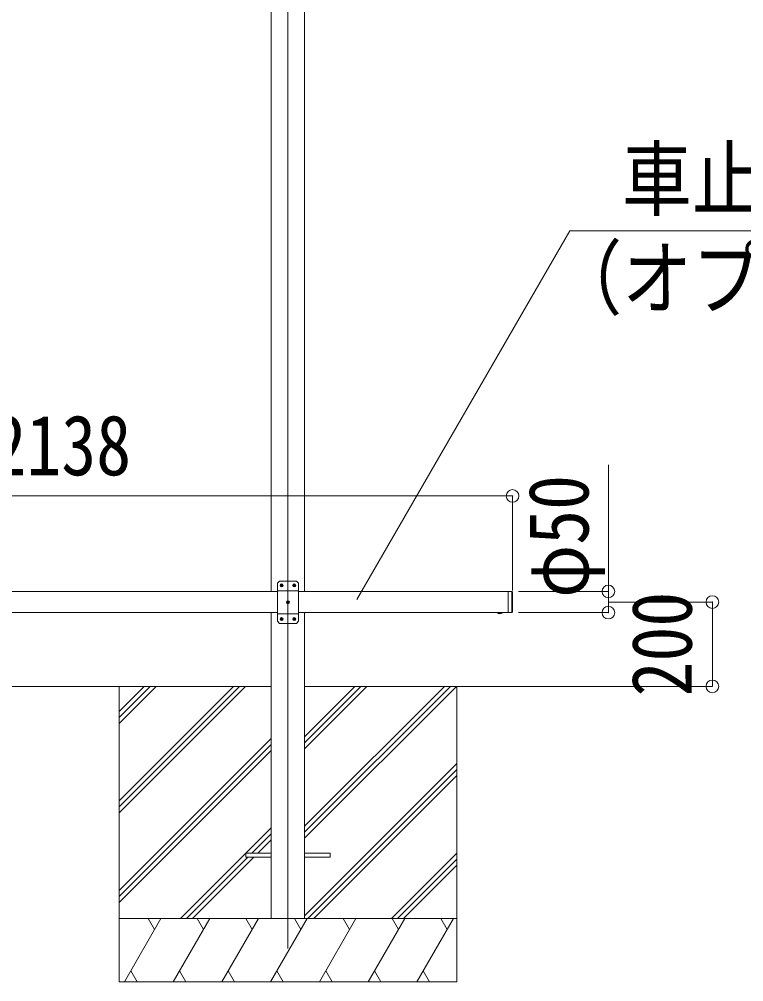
# Model space of a CAD drawing. Units: millimetres at full size, sheet at 1:30; details may follow other scales. Extents: x -8385 to 8479, y -5853 to 5787.
# Drawn here: x 4616 to 6332, y -3118 to -836 of the extents above; entities that cross this region are included whole.
import ezdxf
from ezdxf.enums import TextEntityAlignment as Align

# ---------------------------------------------------------------- set-up
doc = ezdxf.new("R2010")
doc.units = ezdxf.units.MM
doc.header["$LTSCALE"] = 30
doc.header["$PDMODE"] = 32
doc.header["$PDSIZE"] = 30
for name, color, linetype, lineweight in [('0-0_0', 7, 'Continuous', 9), ('0-1_本体', 4, 'Continuous', 9), ('0-2_部品', 7, 'Continuous', 9), ('0-4_TABLE1', 3, 'Continuous', 9), ('0-5_DIM1', 3, 'Continuous', 9), ('0-8_PARTS2', 2, 'Continuous', 9), ('0-A_寸法', 6, 'Continuous', 9)]:
    doc.layers.add(name, color=color, linetype=linetype, lineweight=lineweight)
doc.styles.add('ＭＳ ゴシック', font='')
doc.styles.get('ＭＳ ゴシック').set_extended_font_data('MS Gothic')

msp = doc.modelspace()

# ---------------------------------------------------------------- linework, layer by layer
at = {"layer": '0-0_0'}
for p, q in [((4217.82, -2417.54), (5212.82, -2417.54)), ((4852.43, -2505.19), (4940.08, -2417.54)), ((4852.43, -2491.05), (4925.94, -2417.54)), ((4852.43, -2476.91), (4911.8, -2417.54)), ((4852.43, -2717.32), (5152.21, -2417.54)), ((4852.43, -2703.18), (5138.07, -2417.54)), ((4852.43, -2689.04), (5123.93, -2417.54)), ((4852.43, -2417.54), (4852.43, -3117.54)), ((5291.82, -2536.99), (5411.27, -2417.54)), ((5291.82, -2551.13), (5425.42, -2417.54)), ((5291.82, -2565.27), (5439.56, -2417.54)), ((5291.82, -2763.26), (5637.55, -2417.54)), ((5291.82, -2749.12), (5623.41, -2417.54)), ((5291.82, -2777.4), (5651.69, -2417.54)), ((5291.82, -2417.54), (6011.43, -2417.54)), ((5652.43, -2417.54), (5652.43, -3117.54)), ((4852.43, -2901.17), (5212.82, -2540.78)), ((4852.43, -2915.31), (5212.82, -2554.92)), ((4852.43, -2929.46), (5212.82, -2569.06)), ((5291.82, -2961.25), (5652.43, -2600.65)), ((5299.68, -2967.54), (5652.43, -2614.79)), ((5313.82, -2967.54), (5652.43, -2628.93)), ((4998.19, -2967.54), (5212.82, -2752.91)), ((5166.83, -2813.04), (5212.82, -2767.05)), ((5180.98, -2813.04), (5212.82, -2781.19)), ((5012.33, -2967.54), (5157.83, -2822.04)), ((5026.48, -2967.54), (5171.98, -2822.04)), ((5497.67, -2967.54), (5652.43, -2812.78)), ((5511.81, -2967.54), (5652.43, -2826.92)), ((5525.95, -2967.54), (5652.43, -2841.07)), ((5652.43, -2967.54), (4852.43, -2967.54)), ((4865.13, -3117.54), (4951.73, -2967.54)), ((4936.73, -2993.52), (4921.73, -2967.54)), ((4980.6, -3117.54), (5067.2, -2967.54)), ((5052.2, -2993.52), (5037.2, -2967.54)), ((5096.07, -3117.54), (5182.67, -2967.54)), ((5167.67, -2993.52), (5152.67, -2967.54)), ((5211.54, -3117.54), (5298.14, -2967.54)), ((5283.14, -2993.52), (5268.14, -2967.54)), ((5327.01, -3117.54), (5413.61, -2967.54)), ((5398.61, -2993.52), (5383.61, -2967.54)), ((5442.48, -3117.54), (5529.08, -2967.54)), ((5499.08, -2967.54), (5514.08, -2993.52)), ((5557.95, -3117.54), (5644.55, -2967.54)), ((5614.55, -2967.54), (5629.55, -2993.52)), ((4880.13, -3091.56), (4895.13, -3117.54)), ((4995.6, -3091.56), (5010.6, -3117.54)), ((5111.07, -3091.56), (5126.07, -3117.54)), ((5226.54, -3091.56), (5241.54, -3117.54)), ((5342.01, -3091.56), (5357.01, -3117.54)), ((5457.48, -3091.56), (5472.48, -3117.54)), ((5572.95, -3091.56), (5587.95, -3117.54)), ((4852.43, -3117.54), (5652.43, -3117.54))]:
    msp.add_line(p, q, dxfattribs=at)
at = {"layer": '0-1_本体'}
for p, q in [((5212.82, 194.92), (5212.82, -2192.54)), ((5291.82, 194.92), (5291.82, -2192.54)), ((5212.82, -2242.54), (5212.82, -2967.54)), ((5291.82, -2242.54), (5291.82, -2967.54))]:
    msp.add_line(p, q, dxfattribs=at)
at = {"layer": '0-2_部品', "color": 4}
for p, q in [((5152.43, -2813.04), (5212.82, -2813.04)), ((5152.43, -2813.04), (5152.43, -2822.04)), ((5152.43, -2822.04), (5212.82, -2822.04)), ((5291.82, -2813.04), (5352.43, -2813.04)), ((5291.82, -2822.04), (5352.43, -2822.04)), ((5352.43, -2813.04), (5352.43, -2822.04))]:
    msp.add_line(p, q, dxfattribs=at)
at = {"layer": '0-4_TABLE1'}
for p, q in [((4203.43, -2192.54), (5227.43, -2192.54)), ((5277.43, -2192.54), (5774.43, -2192.54)), ((4203.43, -2242.54), (5227.43, -2242.54)), ((5277.43, -2242.54), (5774.43, -2242.54))]:
    msp.add_line(p, q, dxfattribs=at)
at = {"layer": '0-5_DIM1'}
for p, q in [((5232.43, -2168.07), (5227.43, -2173.07)), ((5227.43, -2173.07), (5227.43, -2263.07)), ((5272.43, -2168.07), (5232.43, -2168.07)), ((5236.17, -2177.65), (5235.33, -2177.65)), ((5235.33, -2177.65), (5235.33, -2178.49)), ((5235.33, -2178.49), (5236.17, -2178.49)), ((5237.01, -2175.97), (5237.01, -2176.81)), ((5237.85, -2175.97), (5237.01, -2175.97)), ((5237.01, -2179.33), (5237.01, -2180.17)), ((5237.01, -2180.17), (5237.85, -2180.17)), ((5237.85, -2176.81), (5237.85, -2175.97)), ((5237.85, -2180.17), (5237.85, -2179.33)), ((5239.53, -2177.65), (5238.69, -2177.65)), ((5238.69, -2178.49), (5239.53, -2178.49)), ((5239.53, -2178.49), (5239.53, -2177.65)), ((5266.17, -2177.65), (5265.33, -2177.65)), ((5265.33, -2177.65), (5265.33, -2178.49)), ((5265.33, -2178.49), (5266.17, -2178.49)), ((5267.01, -2175.97), (5267.01, -2176.81)), ((5267.85, -2175.97), (5267.01, -2175.97)), ((5267.01, -2179.33), (5267.01, -2180.17)), ((5267.01, -2180.17), (5267.85, -2180.17)), ((5267.85, -2176.81), (5267.85, -2175.97)), ((5267.85, -2180.17), (5267.85, -2179.33)), ((5269.53, -2177.65), (5268.69, -2177.65)), ((5268.69, -2178.49), (5269.53, -2178.49)), ((5269.53, -2178.49), (5269.53, -2177.65)), ((5272.43, -2168.07), (5277.43, -2173.07)), ((5277.43, -2263.07), (5277.43, -2173.07)), ((5277.43, -2190.77), (5227.43, -2190.77)), ((5774.43, -2192.54), (5782.43, -2192.54)), ((5774.43, -2192.54), (5774.43, -2242.54)), ((5251.17, -2217.65), (5250.33, -2217.65)), ((5250.33, -2217.65), (5250.33, -2218.49)), ((5250.33, -2218.49), (5251.17, -2218.49)), ((5252.01, -2215.97), (5252.01, -2216.81)), ((5252.85, -2215.97), (5252.01, -2215.97)), ((5252.01, -2219.33), (5252.01, -2220.17)), ((5252.01, -2220.17), (5252.85, -2220.17)), ((5252.85, -2216.81), (5252.85, -2215.97)), ((5252.85, -2220.17), (5252.85, -2219.33)), ((5254.53, -2217.65), (5253.69, -2217.65)), ((5253.69, -2218.49), (5254.53, -2218.49)), ((5254.53, -2218.49), (5254.53, -2217.65)), ((5277.43, -2245.37), (5227.43, -2245.37)), ((5236.17, -2257.65), (5235.33, -2257.65)), ((5235.33, -2257.65), (5235.33, -2258.49)), ((5237.01, -2255.97), (5237.01, -2256.81)), ((5237.85, -2255.97), (5237.01, -2255.97)), ((5237.85, -2256.81), (5237.85, -2255.97)), ((5239.53, -2257.65), (5238.69, -2257.65)), ((5239.53, -2258.49), (5239.53, -2257.65)), ((5266.17, -2257.65), (5265.33, -2257.65)), ((5265.33, -2257.65), (5265.33, -2258.49)), ((5267.01, -2255.97), (5267.01, -2256.81)), ((5267.85, -2255.97), (5267.01, -2255.97)), ((5267.85, -2256.81), (5267.85, -2255.97)), ((5269.53, -2257.65), (5268.69, -2257.65)), ((5269.53, -2258.49), (5269.53, -2257.65)), ((5748.53, -2242.54), (5760.33, -2242.54)), ((5751.93, -2242.54), (5756.93, -2242.54)), ((5751.98, -2245.26), (5753.28, -2242.59)), ((5753.28, -2242.59), (5754.43, -2241.98)), ((5755.58, -2242.59), (5754.43, -2241.98)), ((5756.88, -2245.26), (5755.58, -2242.59)), ((5760.33, -2242.54), (5760.33, -2243.05)), ((5774.43, -2242.54), (5782.43, -2242.54)), ((5232.43, -2268.07), (5227.43, -2263.07)), ((5232.43, -2268.07), (5272.43, -2268.07)), ((5235.33, -2258.49), (5236.17, -2258.49)), ((5237.01, -2259.33), (5237.01, -2260.17)), ((5237.01, -2260.17), (5237.85, -2260.17)), ((5237.85, -2260.17), (5237.85, -2259.33)), ((5238.69, -2258.49), (5239.53, -2258.49)), ((5265.33, -2258.49), (5266.17, -2258.49)), ((5267.01, -2259.33), (5267.01, -2260.17)), ((5267.01, -2260.17), (5267.85, -2260.17)), ((5267.85, -2260.17), (5267.85, -2259.33)), ((5268.69, -2258.49), (5269.53, -2258.49)), ((5272.43, -2268.07), (5277.43, -2263.07))]:
    msp.add_line(p, q, dxfattribs=at)
for points in [[(5784.43, -2194.54), (5782.43, -2192.54), (5782.43, -2242.54)], [(5784.43, -2194.54), (5784.43, -2240.54), (5782.43, -2242.54)], [(5748.53, -2242.54), (5748.53, -2243.05), (5760.33, -2243.05)]]:
    msp.add_lwpolyline(points, dxfattribs=at)
for centre in [(5237.43, -2178.07), (5267.43, -2178.07), (5252.43, -2218.07), (5237.43, -2258.07), (5267.43, -2258.07)]:
    msp.add_circle(centre, 3.5, dxfattribs=at)
for centre, radius, start, end in [((5236.17, -2176.81), 0.84, 270, 0), ((5236.17, -2179.33), 0.84, 0, 90), ((5238.69, -2176.81), 0.84, 180, 270), ((5238.69, -2179.33), 0.84, 90, 180), ((5266.17, -2176.81), 0.84, 270, 0), ((5266.17, -2179.33), 0.84, 0, 90), ((5268.69, -2176.81), 0.84, 180, 270), ((5268.69, -2179.33), 0.84, 90, 180), ((5251.17, -2216.81), 0.84, 270, 0), ((5251.17, -2219.33), 0.84, 0, 90), ((5253.69, -2216.81), 0.84, 180, 270), ((5253.69, -2219.33), 0.84, 90, 180), ((5236.17, -2256.81), 0.84, 270, 0), ((5238.69, -2256.81), 0.84, 180, 270), ((5266.17, -2256.81), 0.84, 270, 0), ((5268.69, -2256.81), 0.84, 180, 270), ((5754.43, -2237.62), 8.02, 222.61678, 317.38322), ((5236.17, -2259.33), 0.84, 0, 90), ((5238.69, -2259.33), 0.84, 90, 180), ((5266.17, -2259.33), 0.84, 0, 90), ((5268.69, -2259.33), 0.84, 90, 180)]:
    msp.add_arc(centre, radius, start, end, dxfattribs=at)
at = {"layer": '0-8_PARTS2'}
msp.add_line((5252.32, 624.63), (5252.32, -3038.83), dxfattribs=at)
at = {"layer": '0-A_寸法'}
for p, q in [((5416.04, -2211.49), (5920.44, -1337.83)), ((5920.44, -1337.83), (7011.82, -1337.83)), ((3646.43, -1966.06), (5784.43, -1966.06)), ((5784.43, -1966.06), (5784.43, -2189.85)), ((6011.43, -2192.54), (5798.74, -2192.54)), ((6257.89, -2217.54), (6011.43, -2217.54)), ((6257.89, -2417.54), (6257.89, -2217.54)), ((6011.43, -2242.54), (5798.74, -2242.54)), ((6257.89, -2417.54), (6011.43, -2417.54))]:
    msp.add_line(p, q, dxfattribs=at)
msp.add_lwpolyline([(6011.43, -2242.54), (6011.43, -2192.54), (6011.43, -1892.54)], dxfattribs=at)
for p in [(5784.43, -1966.06), (6011.43, -2192.54), (6257.89, -2217.54), (6011.43, -2242.54), (6257.89, -2417.54)]:
    msp.add_point(p, dxfattribs=at)

# ---------------------------------------------------------------- texts
at = {"layer": '0-A_寸法', "color": 7, "style": 'ＭＳ ゴシック', "width": 0.85}
for s, p in [('車止めバー', (6043.3, -1329.03)), ('（オプション）', (5878.3, -1563.89)), ('2138', (4550.43, -1960.06))]:
    msp.add_text(s, height=143, dxfattribs=at).set_placement(p, align=Align.BOTTOM_LEFT)
for s, p in [('φ50', (6007.43, -2207.54)), ('200', (6251.89, -2441.29))]:
    msp.add_text(s, height=143, rotation=90, dxfattribs=at).set_placement(p, align=Align.BOTTOM_LEFT)

doc.saveas('drawing.dxf')
